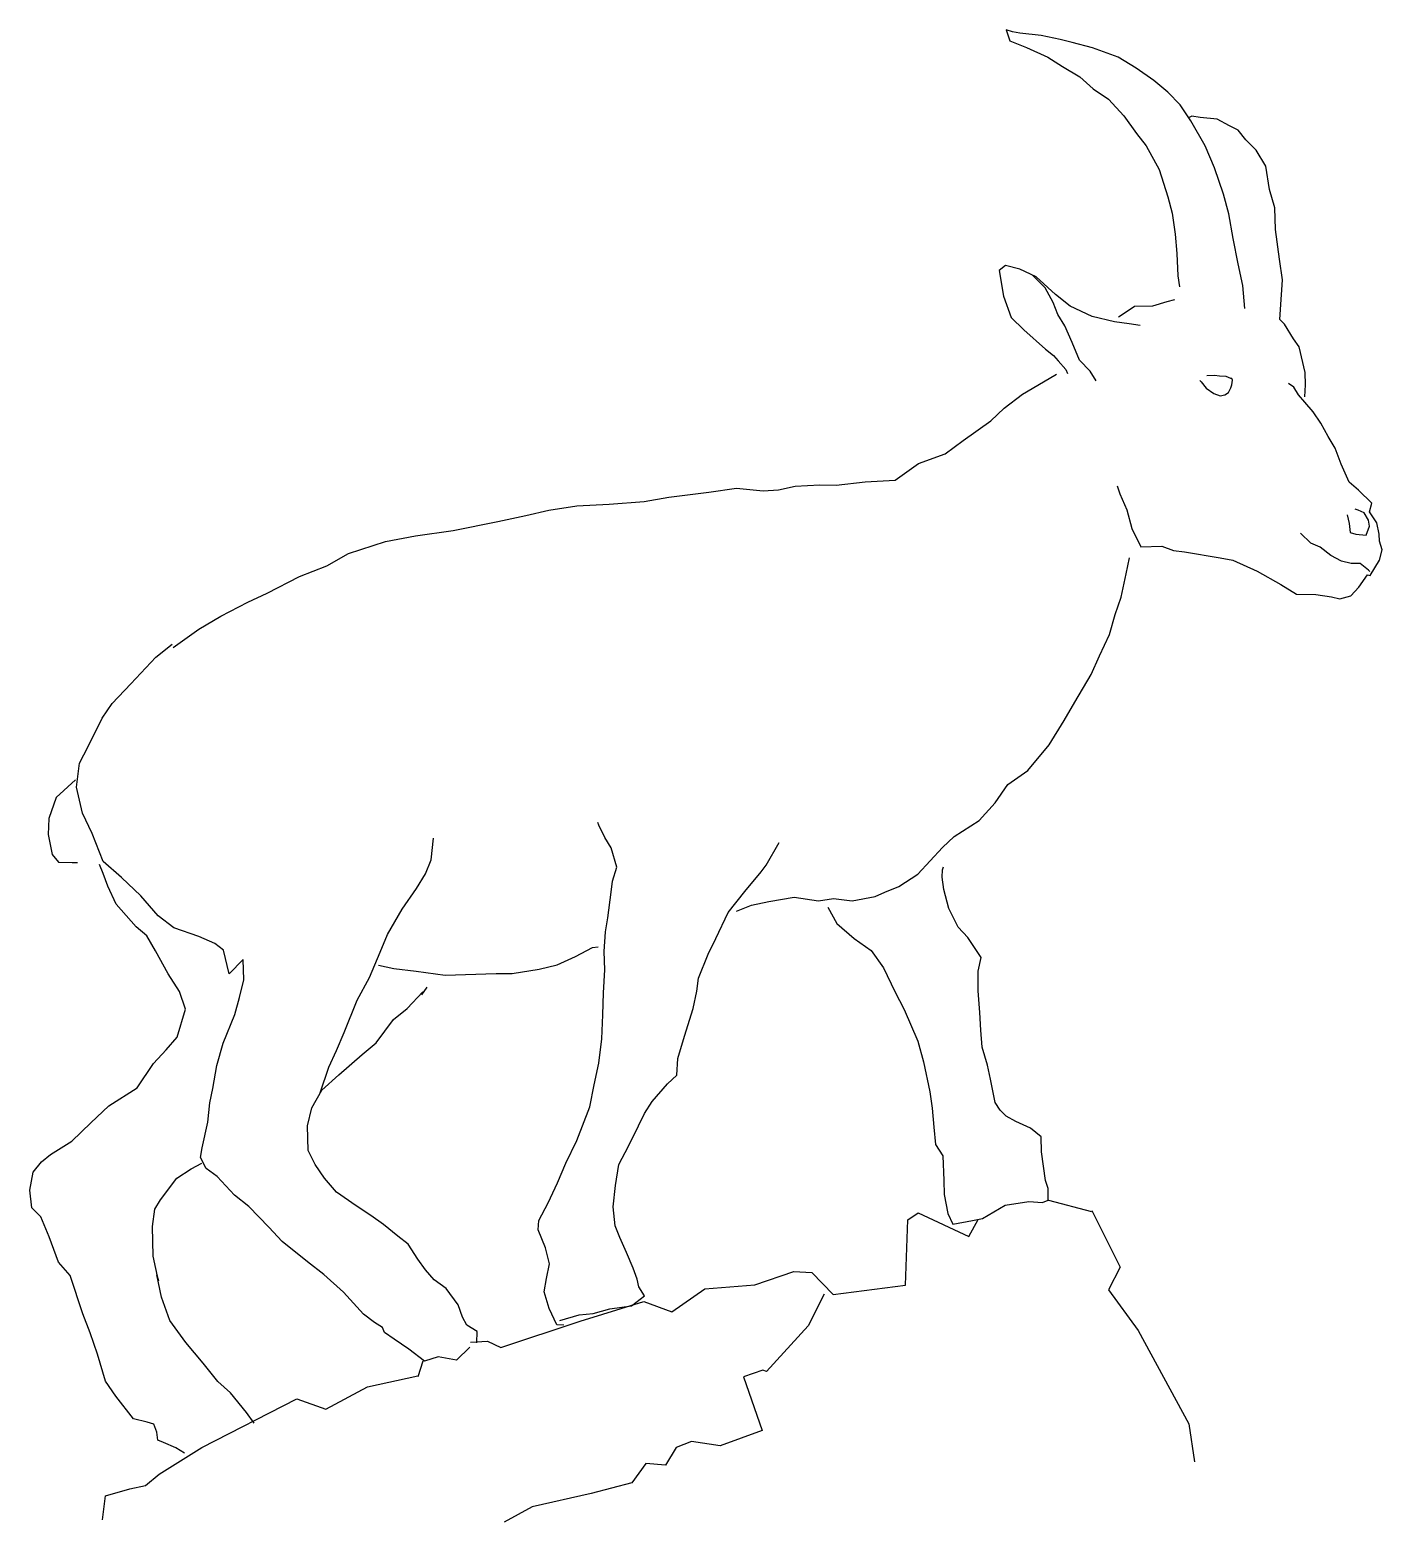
# Model space of a CAD drawing. Extents: x -1.21 to 0.41, y -0.37 to 1.42.
import ezdxf

# ---------------------------------------------------------------- set-up
doc = ezdxf.new("R2010")
doc.units = 0
doc.header["$MEASUREMENT"] = 0

msp = doc.modelspace()

# ---------------------------------------------------------------- linework, layer by layer
for p, q in [((-0.044, 1.4162), (-0.0395, 1.4032)), ((-0.0361, 1.4139), (-0.044, 1.4162)), ((-0.0276, 1.4123), (-0.0361, 1.4139)), ((-0.0019, 1.4093), (-0.0276, 1.4123)), ((0.0207, 1.4048), (-0.0019, 1.4093)), ((-0.0395, 1.4032), (-0.0196, 1.395)), ((-0.0196, 1.395), (0.0059, 1.3834)), ((0.0351, 1.4009), (0.0207, 1.4048)), ((0.0591, 1.3946), (0.0351, 1.4009)), ((0.09, 1.3836), (0.0591, 1.3946)), ((0.0059, 1.3834), (0.0235, 1.3725)), ((0.0235, 1.3725), (0.044, 1.3601)), ((0.1114, 1.3704), (0.09, 1.3836)), ((0.044, 1.3601), (0.0602, 1.3459)), ((0.1326, 1.3558), (0.1114, 1.3704)), ((0.1491, 1.3416), (0.1326, 1.3558)), ((0.0602, 1.3459), (0.0783, 1.3333)), ((0.164, 1.3265), (0.1491, 1.3416)), ((0.0783, 1.3333), (0.0968, 1.3133)), ((0.1767, 1.3076), (0.164, 1.3265)), ((0.0968, 1.3133), (0.1117, 1.2923)), ((0.1779, 1.3129), (0.1747, 1.3113)), ((0.1939, 1.2778), (0.1767, 1.3076)), ((0.1879, 1.3116), (0.1779, 1.3129)), ((0.2083, 1.3094), (0.1879, 1.3116)), ((0.2227, 1.3014), (0.2083, 1.3094)), ((0.2333, 1.2964), (0.2227, 1.3014)), ((0.1117, 1.2923), (0.1233, 1.2777)), ((0.2424, 1.2848), (0.2333, 1.2964)), ((0.2545, 1.2724), (0.2424, 1.2848)), ((0.1233, 1.2777), (0.139, 1.2495)), ((0.2049, 1.2514), (0.1939, 1.2778)), ((0.2661, 1.2534), (0.2545, 1.2724)), ((0.139, 1.2495), (0.1493, 1.2167)), ((0.2155, 1.2198), (0.2049, 1.2514)), ((0.2706, 1.2256), (0.2661, 1.2534)), ((0.1493, 1.2167), (0.1545, 1.1974)), ((0.2221, 1.1966), (0.2155, 1.2198)), ((0.2768, 1.2035), (0.2706, 1.2256)), ((0.1545, 1.1974), (0.158, 1.1722)), ((0.2271, 1.167), (0.2221, 1.1966)), ((0.2776, 1.1778), (0.2768, 1.2035)), ((0.2826, 1.1424), (0.2776, 1.1778)), ((0.158, 1.1722), (0.1598, 1.1491)), ((0.2332, 1.1369), (0.2271, 1.167)), ((0.1598, 1.1491), (0.1611, 1.1222)), ((0.2861, 1.1177), (0.2826, 1.1424)), ((-0.0445, 1.1347), (-0.0521, 1.1288)), ((-0.0521, 1.1288), (-0.0471, 1.0983)), ((-0.0275, 1.1303), (-0.0445, 1.1347)), ((-0.0082, 1.1214), (-0.0275, 1.1303)), ((0.2387, 1.1107), (0.2332, 1.1369)), ((0.0028, 1.108), (-0.012, 1.1226)), ((0.0151, 1.1003), (-0.0082, 1.1214)), ((0.0123, 1.0906), (0.0028, 1.108)), ((0.1611, 1.1222), (0.1631, 1.1093)), ((0.2411, 1.0833), (0.2387, 1.1107)), ((0.2839, 1.0822), (0.2861, 1.1177)), ((-0.0471, 1.0983), (-0.0378, 1.0725)), ((0.018, 1.0761), (0.0123, 1.0906)), ((0.0327, 1.0861), (0.0151, 1.1003)), ((0.1479, 1.0913), (0.1307, 1.0861)), ((0.1572, 1.0938), (0.1479, 1.0913)), ((-0.0378, 1.0725), (-0.0229, 1.0578)), ((0.0264, 1.0626), (0.018, 1.0761)), ((0.0588, 1.074), (0.0327, 1.0861)), ((0.0856, 1.0673), (0.0588, 1.074)), ((0.1017, 1.0805), (0.0903, 1.0732)), ((0.1093, 1.0859), (0.1017, 1.0805)), ((0.1307, 1.0861), (0.1093, 1.0859)), ((0.2829, 1.0704), (0.2839, 1.0822)), ((0.2886, 1.0646), (0.2829, 1.0704)), ((-0.0229, 1.0578), (0.003, 1.0349)), ((0.0349, 1.0427), (0.0264, 1.0626)), ((0.1031, 1.0649), (0.0856, 1.0673)), ((0.116, 1.0632), (0.1031, 1.0649)), ((0.2991, 1.0472), (0.2886, 1.0646)), ((0.003, 1.0349), (0.0127, 1.0274)), ((0.0437, 1.0217), (0.0349, 1.0427)), ((0.306, 1.0375), (0.2991, 1.0472)), ((0.3132, 1.0068), (0.306, 1.0375)), ((0.0127, 1.0274), (0.0184, 1.0209)), ((0.0184, 1.0209), (0.0274, 1.0106)), ((0.0565, 1.0087), (0.0437, 1.0217)), ((0.0006, 0.9958), (0.0162, 1.0048)), ((0.0274, 1.0106), (0.0296, 1.0057)), ((0.0637, 0.9969), (0.0565, 1.0087)), ((0.2048, 1.0033), (0.1957, 1.0028)), ((0.2108, 1.0026), (0.2048, 1.0033)), ((0.2188, 1.002), (0.2108, 1.0026)), ((0.2246, 0.9998), (0.2188, 1.002)), ((0.2257, 0.9998), (0.2246, 0.9998)), ((0.2263, 0.9977), (0.2257, 0.9998)), ((0.3135, 0.9923), (0.3132, 1.0068)), ((-0.0464, 0.9642), (-0.0243, 0.9812)), ((-0.0243, 0.9812), (0.0006, 0.9958)), ((0.1876, 0.9975), (0.1892, 0.9959)), ((0.1892, 0.9959), (0.1951, 0.9883)), ((0.1951, 0.9883), (0.2041, 0.9818)), ((0.2041, 0.9818), (0.2115, 0.979)), ((0.2174, 0.9801), (0.2217, 0.9832)), ((0.2217, 0.9832), (0.2245, 0.9886)), ((0.2245, 0.9886), (0.2256, 0.9922)), ((0.2256, 0.9922), (0.2263, 0.9977)), ((0.2995, 0.9894), (0.2931, 0.9937)), ((0.3054, 0.9802), (0.2995, 0.9894)), ((0.3129, 0.9779), (0.3135, 0.9923)), ((-0.0621, 0.9494), (-0.0464, 0.9642)), ((0.2115, 0.979), (0.2174, 0.9801)), ((0.3128, 0.9715), (0.3054, 0.9802)), ((0.3228, 0.96), (0.3128, 0.9715)), ((-0.0952, 0.9256), (-0.0621, 0.9494)), ((0.3317, 0.9466), (0.3228, 0.96)), ((0.3408, 0.9305), (0.3317, 0.9466)), ((0.3491, 0.9164), (0.3408, 0.9305)), ((-0.1485, 0.8984), (-0.1168, 0.9098)), ((-0.1168, 0.9098), (-0.0952, 0.9256)), ((0.356, 0.8976), (0.3491, 0.9164)), ((-0.1762, 0.8783), (-0.1485, 0.8984)), ((0.3658, 0.876), (0.356, 0.8976)), ((-0.2469, 0.8722), (-0.212, 0.8765)), ((-0.212, 0.8765), (-0.1762, 0.8783)), ((0.377, 0.8663), (0.3658, 0.876)), ((-0.4761, 0.8528), (-0.4466, 0.8582)), ((-0.4466, 0.8582), (-0.3987, 0.8642)), ((-0.3987, 0.8642), (-0.366, 0.8687)), ((-0.366, 0.8687), (-0.3339, 0.8656)), ((-0.3339, 0.8656), (-0.3156, 0.867)), ((-0.3156, 0.867), (-0.2958, 0.8712)), ((-0.2958, 0.8712), (-0.2662, 0.8729)), ((-0.2662, 0.8729), (-0.2469, 0.8722)), ((0.0887, 0.8716), (0.0917, 0.862)), ((0.0917, 0.862), (0.1002, 0.843)), ((0.3928, 0.851), (0.377, 0.8663)), ((-0.6172, 0.8361), (-0.5898, 0.8427)), ((-0.5898, 0.8427), (-0.5566, 0.8477)), ((-0.5566, 0.8477), (-0.518, 0.8499)), ((-0.518, 0.8499), (-0.4761, 0.8528)), ((0.1002, 0.843), (0.1063, 0.8205)), ((0.3763, 0.8426), (0.373, 0.8437)), ((0.3836, 0.8394), (0.3763, 0.8426)), ((0.389, 0.8307), (0.3836, 0.8394)), ((0.3901, 0.8404), (0.3928, 0.851)), ((0.3986, 0.8274), (0.3901, 0.8404)), ((-0.7043, 0.8183), (-0.6506, 0.829)), ((-0.6506, 0.829), (-0.6172, 0.8361)), ((0.1063, 0.8205), (0.1168, 0.7988)), ((0.3633, 0.8369), (0.3659, 0.8267)), ((0.3659, 0.8267), (0.3669, 0.816)), ((0.386, 0.8125), (0.3899, 0.8233)), ((0.3899, 0.8233), (0.389, 0.8307)), ((0.4015, 0.8139), (0.3986, 0.8274)), ((-0.829, 0.7908), (-0.7848, 0.8053)), ((-0.7848, 0.8053), (-0.7489, 0.8119)), ((-0.7489, 0.8119), (-0.7043, 0.8183)), ((0.3201, 0.803), (0.3078, 0.8149)), ((0.3312, 0.7982), (0.3201, 0.803)), ((0.3669, 0.816), (0.3737, 0.8137)), ((0.3737, 0.8137), (0.386, 0.8125)), ((0.4021, 0.8054), (0.4015, 0.8139)), ((0.4051, 0.7951), (0.4021, 0.8054)), ((-0.8549, 0.776), (-0.829, 0.7908)), ((0.0993, 0.7664), (0.1033, 0.7856)), ((0.1168, 0.7988), (0.1419, 0.7997)), ((0.1419, 0.7997), (0.1558, 0.7942)), ((0.1558, 0.7942), (0.1692, 0.7929)), ((0.1692, 0.7929), (0.2115, 0.7855)), ((0.2115, 0.7855), (0.227, 0.7827)), ((0.3439, 0.7883), (0.3312, 0.7982)), ((0.3567, 0.7817), (0.3439, 0.7883)), ((0.4018, 0.7829), (0.4051, 0.7951)), ((-0.8877, 0.7635), (-0.8549, 0.776)), ((0.0936, 0.7386), (0.0993, 0.7664)), ((0.227, 0.7827), (0.2558, 0.7695)), ((0.2558, 0.7695), (0.284, 0.7536)), ((0.368, 0.7789), (0.3567, 0.7817)), ((0.3787, 0.7788), (0.368, 0.7789)), ((0.3888, 0.7707), (0.3787, 0.7788)), ((0.3904, 0.7691), (0.3888, 0.7707)), ((0.3909, 0.7647), (0.4018, 0.7829)), ((-0.9261, 0.7436), (-0.8877, 0.7635)), ((0.284, 0.7536), (0.3027, 0.7421)), ((0.3676, 0.7403), (0.3773, 0.7504)), ((0.3773, 0.7504), (0.3876, 0.7653)), ((0.3876, 0.7653), (0.3909, 0.7647)), ((-0.9815, 0.7158), (-0.9491, 0.7326)), ((-0.9491, 0.7326), (-0.9261, 0.7436)), ((0.0863, 0.7178), (0.0936, 0.7386)), ((0.3027, 0.7421), (0.3258, 0.7418)), ((0.3258, 0.7418), (0.3445, 0.739)), ((0.3445, 0.739), (0.3547, 0.7368)), ((0.3547, 0.7368), (0.3676, 0.7403)), ((-1.0079, 0.7006), (-0.9815, 0.7158)), ((0.0796, 0.6942), (0.0863, 0.7178)), ((-1.0383, 0.6785), (-1.0079, 0.7006)), ((-1.0593, 0.6668), (-1.0398, 0.6827)), ((0.0676, 0.6687), (0.0796, 0.6942)), ((-1.0891, 0.635), (-1.0593, 0.6668)), ((0.0577, 0.6462), (0.0676, 0.6687)), ((0.0381, 0.6133), (0.0577, 0.6462)), ((-1.1113, 0.6116), (-1.0891, 0.635)), ((-1.1233, 0.5941), (-1.1113, 0.6116)), ((0.0254, 0.5915), (0.0381, 0.6133)), ((-1.1399, 0.5605), (-1.1233, 0.5941)), ((0.0075, 0.5621), (0.0254, 0.5915)), ((-1.1503, 0.5402), (-1.1399, 0.5605)), ((-0.0181, 0.5318), (0.0075, 0.5621)), ((-1.1537, 0.5119), (-1.1503, 0.5402)), ((-1.1552, 0.5205), (-1.1781, 0.4992)), ((-0.0419, 0.5149), (-0.0181, 0.5318)), ((-1.1781, 0.4992), (-1.1868, 0.4742)), ((-1.1466, 0.4807), (-1.1537, 0.5119)), ((-0.0571, 0.4931), (-0.0419, 0.5149)), ((-0.0761, 0.472), (-0.0571, 0.4931)), ((-1.1868, 0.4742), (-1.1877, 0.4554)), ((-1.135, 0.4565), (-1.1466, 0.4807)), ((-0.5303, 0.4662), (-0.5313, 0.4695)), ((-0.5229, 0.4517), (-0.5303, 0.4662)), ((-0.1059, 0.453), (-0.0761, 0.472)), ((-1.1877, 0.4554), (-1.1831, 0.4313)), ((-1.1221, 0.4231), (-1.135, 0.4565)), ((-0.7302, 0.4251), (-0.7277, 0.4508)), ((-0.5155, 0.4394), (-0.5229, 0.4517)), ((-0.3302, 0.4184), (-0.315, 0.4456)), ((-0.1199, 0.4396), (-0.1059, 0.453)), ((-1.1831, 0.4313), (-1.1752, 0.4221)), ((-0.5088, 0.4162), (-0.5155, 0.4394)), ((-0.1493, 0.4079), (-0.1199, 0.4396)), ((-1.1752, 0.4221), (-1.159, 0.4219)), ((-1.159, 0.4219), (-1.1526, 0.4218)), ((-1.1222, 0.4086), (-1.1264, 0.4194)), ((-1.1003, 0.404), (-1.1221, 0.4231)), ((-0.7373, 0.4081), (-0.7302, 0.4251)), ((-0.5139, 0.3996), (-0.5088, 0.4162)), ((-0.3559, 0.3872), (-0.3363, 0.4105)), ((-0.3363, 0.4105), (-0.3302, 0.4184)), ((-0.1202, 0.4043), (-0.1197, 0.4129)), ((-0.1197, 0.4129), (-0.1185, 0.4167)), ((-1.1164, 0.3935), (-1.1222, 0.4086)), ((-1.1066, 0.372), (-1.1164, 0.3935)), ((-1.077, 0.3819), (-1.1003, 0.404)), ((-0.7477, 0.3909), (-0.7373, 0.4081)), ((-0.5156, 0.3863), (-0.5139, 0.3996)), ((-0.1886, 0.3864), (-0.1719, 0.3931)), ((-0.1719, 0.3931), (-0.1493, 0.4079)), ((-0.1184, 0.3894), (-0.1202, 0.4043)), ((-1.0564, 0.3579), (-1.077, 0.3819)), ((-0.7651, 0.366), (-0.7477, 0.3909)), ((-0.5193, 0.3557), (-0.5156, 0.3863)), ((-0.3759, 0.3621), (-0.3559, 0.3872)), ((-0.348, 0.3709), (-0.3271, 0.3751)), ((-0.3271, 0.3751), (-0.2969, 0.3805)), ((-0.2969, 0.3805), (-0.268, 0.376)), ((-0.268, 0.376), (-0.2498, 0.3789)), ((-0.2498, 0.3789), (-0.2278, 0.376)), ((-0.2278, 0.376), (-0.2004, 0.3812)), ((-0.2004, 0.3812), (-0.1886, 0.3864)), ((-0.1122, 0.3667), (-0.1184, 0.3894)), ((-1.0827, 0.3449), (-1.1066, 0.372)), ((-1.0377, 0.3439), (-1.0564, 0.3579)), ((-0.7826, 0.3356), (-0.7651, 0.366)), ((-0.3903, 0.3312), (-0.3759, 0.3621)), ((-0.3657, 0.3637), (-0.348, 0.3709)), ((-0.2568, 0.3683), (-0.2459, 0.3489)), ((-0.1011, 0.3446), (-0.1122, 0.3667)), ((-1.07, 0.3341), (-1.0827, 0.3449)), ((-1.0078, 0.3334), (-1.0377, 0.3439)), ((-0.5239, 0.3155), (-0.5221, 0.3391)), ((-0.5221, 0.3391), (-0.5193, 0.3557)), ((-0.2459, 0.3489), (-0.2252, 0.331)), ((-0.0895, 0.3322), (-0.1011, 0.3446)), ((-1.0595, 0.3162), (-1.07, 0.3341)), ((-0.9886, 0.3251), (-1.0078, 0.3334)), ((-0.9785, 0.3169), (-0.9886, 0.3251)), ((-0.7914, 0.3148), (-0.7826, 0.3356)), ((-0.5379, 0.3201), (-0.5308, 0.321)), ((-0.3996, 0.3121), (-0.3903, 0.3312)), ((-0.2252, 0.331), (-0.2049, 0.3168)), ((-0.0737, 0.3084), (-0.0895, 0.3322)), ((-1.0443, 0.2887), (-1.0595, 0.3162)), ((-0.9714, 0.289), (-0.9785, 0.3169)), ((-0.955, 0.3059), (-0.9714, 0.289)), ((-0.9542, 0.2817), (-0.955, 0.3059)), ((-0.8042, 0.2844), (-0.7914, 0.3148)), ((-0.5799, 0.2995), (-0.5582, 0.3095)), ((-0.5582, 0.3095), (-0.5379, 0.3201)), ((-0.5231, 0.2935), (-0.5239, 0.3155)), ((-0.4112, 0.2838), (-0.3996, 0.3121)), ((-0.2049, 0.3168), (-0.1901, 0.2958)), ((-0.0771, 0.2918), (-0.0737, 0.3084)), ((-1.031, 0.2677), (-1.0443, 0.2887)), ((-0.7932, 0.2992), (-0.775, 0.2953)), ((-0.775, 0.2953), (-0.7483, 0.2918)), ((-0.7483, 0.2918), (-0.7135, 0.2872)), ((-0.7135, 0.2872), (-0.6529, 0.2892)), ((-0.6529, 0.2892), (-0.6335, 0.2894)), ((-0.6335, 0.2894), (-0.6013, 0.2944)), ((-0.6013, 0.2944), (-0.5799, 0.2995)), ((-0.5245, 0.2662), (-0.5231, 0.2935)), ((-0.1901, 0.2958), (-0.1766, 0.2677)), ((-0.0773, 0.2687), (-0.0771, 0.2918)), ((-1.0238, 0.2467), (-1.031, 0.2677)), ((-0.9593, 0.2604), (-0.9542, 0.2817)), ((-0.8189, 0.2573), (-0.8042, 0.2844)), ((-0.7589, 0.2475), (-0.7404, 0.2675)), ((-0.7416, 0.2638), (-0.735, 0.273)), ((-0.7404, 0.2675), (-0.7416, 0.2638)), ((-0.4174, 0.2474), (-0.413, 0.2683)), ((-0.413, 0.2683), (-0.4112, 0.2838)), ((-0.1766, 0.2677), (-0.1655, 0.2462)), ((-0.0754, 0.2425), (-0.0773, 0.2687)), ((-0.9649, 0.2401), (-0.9593, 0.2604)), ((-0.8343, 0.2188), (-0.8189, 0.2573)), ((-0.5253, 0.24), (-0.5245, 0.2662)), ((-1.0338, 0.213), (-1.0238, 0.2467)), ((-0.9786, 0.206), (-0.9649, 0.2401)), ((-0.7959, 0.2066), (-0.7752, 0.2342)), ((-0.7752, 0.2342), (-0.7589, 0.2475)), ((-0.5267, 0.2111), (-0.5253, 0.24)), ((-0.428, 0.2143), (-0.4174, 0.2474)), ((-0.1655, 0.2462), (-0.1493, 0.2085)), ((-0.0741, 0.2216), (-0.0754, 0.2425)), ((-0.8436, 0.1974), (-0.8343, 0.2188)), ((-0.4359, 0.1875), (-0.428, 0.2143)), ((-0.0723, 0.2012), (-0.0741, 0.2216)), ((-1.0621, 0.1816), (-1.0469, 0.1981)), ((-1.0469, 0.1981), (-1.0338, 0.213)), ((-0.9864, 0.1792), (-0.9786, 0.206)), ((-0.8525, 0.1772), (-0.8436, 0.1974)), ((-0.8126, 0.1923), (-0.7959, 0.2066)), ((-0.5303, 0.1821), (-0.5267, 0.2111)), ((-0.1493, 0.2085), (-0.1427, 0.1837)), ((-0.0661, 0.1796), (-0.0723, 0.2012)), ((-1.0816, 0.1525), (-1.0621, 0.1816)), ((-0.9911, 0.1519), (-0.9864, 0.1792)), ((-0.8408, 0.168), (-0.8126, 0.1923)), ((-0.5359, 0.1564), (-0.5303, 0.1821)), ((-0.4372, 0.1677), (-0.4359, 0.1875)), ((-0.1427, 0.1837), (-0.1349, 0.1477)), ((-0.0625, 0.163), (-0.0661, 0.1796)), ((-0.863, 0.1467), (-0.8525, 0.1772)), ((-0.8608, 0.15), (-0.8408, 0.168)), ((-0.448, 0.1576), (-0.4372, 0.1677)), ((-0.0568, 0.135), (-0.0625, 0.163)), ((-1.1151, 0.1313), (-1.0816, 0.1525)), ((-0.9945, 0.1349), (-0.9911, 0.1519)), ((-0.8728, 0.1286), (-0.8608, 0.15)), ((-0.5409, 0.1298), (-0.5359, 0.1564)), ((-0.4664, 0.1365), (-0.448, 0.1576)), ((-0.1349, 0.1477), (-0.132, 0.1283)), ((-1.1369, 0.1107), (-1.1151, 0.1313)), ((-0.9969, 0.1118), (-0.9945, 0.1349)), ((-0.8779, 0.1073), (-0.8728, 0.1286)), ((-0.5565, 0.0897), (-0.5409, 0.1298)), ((-0.4757, 0.122), (-0.4664, 0.1365)), ((-0.132, 0.1283), (-0.13, 0.1058)), ((-0.0511, 0.1258), (-0.0568, 0.135)), ((-0.0437, 0.1189), (-0.0511, 0.1258)), ((-1.1596, 0.089), (-1.1369, 0.1107)), ((-1.0037, 0.0812), (-0.9969, 0.1118)), ((-0.8772, 0.0778), (-0.8779, 0.1073)), ((-0.4948, 0.0831), (-0.4828, 0.1071)), ((-0.4828, 0.1071), (-0.4757, 0.122)), ((-0.0324, 0.1123), (-0.0437, 0.1189)), ((-0.0148, 0.1045), (-0.0324, 0.1123)), ((-0.5697, 0.0626), (-0.5565, 0.0897)), ((-0.13, 0.1058), (-0.1282, 0.0849)), ((-0.0022, 0.0942), (-0.0148, 0.1045)), ((-0.0017, 0.0764), (-0.0022, 0.0942)), ((-1.1958, 0.0642), (-1.1849, 0.0732)), ((-1.1849, 0.0732), (-1.1596, 0.089)), ((-1.0059, 0.0695), (-1.0037, 0.0812)), ((-0.8689, 0.061), (-0.8772, 0.0778)), ((-0.5064, 0.0612), (-0.4948, 0.0831)), ((-0.1282, 0.0849), (-0.1193, 0.0713)), ((-0.1193, 0.0713), (-0.1183, 0.0419)), ((0.003, 0.0421), (-0.0017, 0.0764)), ((-1.2056, 0.0519), (-1.1958, 0.0642)), ((-1.0341, 0.0447), (-1.0169, 0.0558)), ((-1.0169, 0.0558), (-1.0044, 0.0626)), ((-0.9991, 0.0565), (-1.0059, 0.0695)), ((-0.9859, 0.0468), (-0.9991, 0.0565)), ((-0.8577, 0.0449), (-0.8689, 0.061)), ((-0.5795, 0.0391), (-0.5697, 0.0626)), ((-0.5104, 0.0361), (-0.5064, 0.0612)), ((-1.2096, 0.0306), (-1.2056, 0.0519)), ((-1.0537, 0.0191), (-1.0341, 0.0447)), ((-0.9652, 0.0246), (-0.9859, 0.0468)), ((-0.8435, 0.0281), (-0.8577, 0.0449)), ((-0.5906, 0.0155), (-0.5795, 0.0391)), ((-0.5129, 0.0104), (-0.5104, 0.0361)), ((-0.1183, 0.0419), (-0.1178, 0.0253)), ((0.0065, 0.0323), (0.003, 0.0421)), ((-1.2071, 0.0095), (-1.2096, 0.0306)), ((-1.0603, 0.0079), (-1.0537, 0.0191)), ((-0.9481, 0.011), (-0.9652, 0.0246)), ((-0.82, 0.0116), (-0.8435, 0.0281)), ((-0.1178, 0.0253), (-0.1134, 0.0026)), ((-0.0006, 0.0159), (0.0063, 0.0185)), ((0.0063, 0.0185), (0.0065, 0.0323)), ((0.0584, 0.0047), (0.0071, 0.0182)), ((-1.1966, -0.0013), (-1.2071, 0.0095)), ((-1.0632, -0.013), (-1.0603, 0.0079)), ((-0.9244, -0.0139), (-0.9481, 0.011)), ((-0.8025, 0.0003), (-0.82, 0.0116)), ((-0.7871, -0.0107), (-0.8025, 0.0003)), ((-0.602, -0.0057), (-0.5906, 0.0155)), ((-0.5105, -0.0121), (-0.5129, 0.0104)), ((-0.1614, -0.0048), (-0.1489, 0.0032)), ((-0.1489, 0.0032), (-0.0886, -0.025)), ((-0.1134, 0.0026), (-0.1076, -0.0102)), ((-0.0721, -0.0032), (-0.0451, 0.0127)), ((-0.0451, 0.0127), (-0.0166, 0.0171)), ((-0.0166, 0.0171), (-0.0006, 0.0159)), ((0.0586, 0.0062), (0.0921, -0.0617)), ((-1.1866, -0.0254), (-1.1966, -0.0013)), ((-1.0625, -0.0483), (-1.0632, -0.013)), ((-0.9084, -0.0307), (-0.9244, -0.0139)), ((-0.7701, -0.0243), (-0.7871, -0.0107)), ((-0.6027, -0.017), (-0.602, -0.0057)), ((-0.5939, -0.0385), (-0.6027, -0.017)), ((-0.5052, -0.0261), (-0.5105, -0.0121)), ((-0.1639, -0.083), (-0.1614, -0.0048)), ((-0.1076, -0.0102), (-0.0839, -0.0058)), ((-0.0886, -0.025), (-0.0772, -0.0047)), ((-0.0839, -0.0058), (-0.0721, -0.0032)), ((-1.1752, -0.0557), (-1.1866, -0.0254)), ((-0.8782, -0.0552), (-0.9084, -0.0307)), ((-0.7578, -0.034), (-0.7701, -0.0243)), ((-0.7462, -0.0518), (-0.7578, -0.034)), ((-0.4973, -0.044), (-0.5052, -0.0261)), ((-1.0559, -0.0779), (-1.0625, -0.0483)), ((-0.7373, -0.0648), (-0.7462, -0.0518)), ((-0.5892, -0.0574), (-0.5939, -0.0385)), ((-0.4891, -0.0627), (-0.4973, -0.044)), ((-1.1614, -0.0714), (-1.1752, -0.0557)), ((-1.0579, -0.0708), (-1.0559, -0.0779)), ((-1.0524, -0.0973), (-1.0579, -0.0708)), ((-0.8584, -0.0704), (-0.8782, -0.0552)), ((-0.8351, -0.0915), (-0.8584, -0.0704)), ((-0.7267, -0.0767), (-0.7373, -0.0648)), ((-0.5926, -0.0751), (-0.5892, -0.0574)), ((-0.4844, -0.0757), (-0.4891, -0.0627)), ((-0.344, -0.0826), (-0.2972, -0.0665)), ((-0.2972, -0.0665), (-0.2757, -0.0678)), ((-0.2757, -0.0678), (-0.2502, -0.0943)), ((0.0921, -0.0617), (0.0784, -0.0884)), ((-1.1463, -0.1171), (-1.1614, -0.0714)), ((-0.7124, -0.0871), (-0.7267, -0.0767)), ((-0.698, -0.1066), (-0.7124, -0.0871)), ((-0.5954, -0.0911), (-0.5926, -0.0751)), ((-0.4823, -0.0848), (-0.4844, -0.0757)), ((-0.4755, -0.0956), (-0.4823, -0.0848)), ((-0.443, -0.1148), (-0.4036, -0.0873)), ((-0.4036, -0.0873), (-0.344, -0.0826)), ((-0.2502, -0.0943), (-0.1639, -0.083)), ((0.0784, -0.0884), (0.1138, -0.137)), ((-1.0425, -0.1252), (-1.0524, -0.0973)), ((-0.8113, -0.1176), (-0.8351, -0.0915)), ((-0.6928, -0.1211), (-0.698, -0.1066)), ((-0.5893, -0.1109), (-0.5954, -0.0911)), ((-0.5524, -0.1258), (-0.4766, -0.1026)), ((-0.4912, -0.1078), (-0.4755, -0.0956)), ((-0.4766, -0.1026), (-0.443, -0.1148)), ((-0.2611, -0.0937), (-0.2802, -0.1315)), ((-1.1375, -0.1401), (-1.1463, -0.1171)), ((-0.798, -0.1274), (-0.8113, -0.1176)), ((-0.6876, -0.1307), (-0.6928, -0.1211)), ((-0.5803, -0.1304), (-0.5893, -0.1109)), ((-0.5766, -0.1251), (-0.5535, -0.1184)), ((-0.5535, -0.1184), (-0.5368, -0.1169)), ((-0.5368, -0.1169), (-0.5169, -0.1113)), ((-0.5169, -0.1113), (-0.4912, -0.1078)), ((-1.1287, -0.1655), (-1.1375, -0.1401)), ((-1.0234, -0.1516), (-1.0425, -0.1252)), ((-0.7884, -0.1334), (-0.798, -0.1274)), ((-0.7863, -0.1394), (-0.7884, -0.1334)), ((-0.7746, -0.1475), (-0.7863, -0.1394)), ((-0.6754, -0.1384), (-0.6876, -0.1307)), ((-0.676, -0.1517), (-0.6754, -0.1384)), ((-0.6472, -0.1576), (-0.5524, -0.1258)), ((-0.5718, -0.1309), (-0.5803, -0.1304)), ((-0.2802, -0.1315), (-0.3301, -0.1862)), ((0.1138, -0.137), (0.1741, -0.2488)), ((-1.0028, -0.176), (-1.0234, -0.1516)), ((-0.757, -0.1595), (-0.7746, -0.1475)), ((-0.7384, -0.1739), (-0.757, -0.1595)), ((-0.6841, -0.1571), (-0.7003, -0.1726)), ((-0.6836, -0.1512), (-0.6631, -0.1498)), ((-0.6631, -0.1498), (-0.6472, -0.1576)), ((-1.1193, -0.1978), (-1.1287, -0.1655)), ((-0.9853, -0.1982), (-1.0028, -0.176)), ((-0.7461, -0.1919), (-0.7399, -0.1733)), ((-0.7222, -0.1686), (-0.7384, -0.1739)), ((-0.7003, -0.1726), (-0.7222, -0.1686)), ((-0.8064, -0.2045), (-0.7462, -0.1912)), ((-0.3343, -0.1846), (-0.3575, -0.1924)), ((-0.3575, -0.1924), (-0.3351, -0.2564)), ((-0.3301, -0.1862), (-0.3343, -0.1846)), ((-1.1068, -0.2155), (-1.1193, -0.1978)), ((-0.9699, -0.2117), (-0.9853, -0.1982)), ((-0.9509, -0.235), (-0.9699, -0.2117)), ((-0.856, -0.2312), (-0.8064, -0.2045)), ((-1.086, -0.2426), (-1.1068, -0.2155)), ((-1.0044, -0.2768), (-0.8907, -0.2186)), ((-0.8907, -0.2186), (-0.856, -0.2312)), ((-1.0696, -0.2466), (-1.086, -0.2426)), ((-1.0614, -0.2489), (-1.0696, -0.2466)), ((-1.0579, -0.2585), (-1.0614, -0.2489)), ((-0.9419, -0.248), (-0.9509, -0.235)), ((0.1741, -0.2488), (0.1812, -0.2939)), ((-1.0569, -0.2681), (-1.0579, -0.2585)), ((-0.3351, -0.2564), (-0.3853, -0.2747)), ((-1.0499, -0.271), (-1.0569, -0.2681)), ((-1.0552, -0.3089), (-1.0044, -0.2768)), ((-1.0351, -0.2774), (-1.0499, -0.271)), ((-1.0249, -0.2835), (-1.0351, -0.2774)), ((-0.4378, -0.2768), (-0.4504, -0.298)), ((-0.4195, -0.2699), (-0.4378, -0.2768)), ((-0.3853, -0.2747), (-0.4195, -0.2699)), ((-0.4739, -0.2961), (-0.4908, -0.319)), ((-0.4504, -0.298), (-0.4739, -0.2961)), ((-1.0714, -0.3221), (-1.0552, -0.3089)), ((-0.4908, -0.319), (-0.5392, -0.3319)), ((-1.1229, -0.3633), (-1.1193, -0.3345)), ((-1.1193, -0.3345), (-1.0903, -0.3261)), ((-1.0903, -0.3261), (-1.0714, -0.3221)), ((-0.5392, -0.3319), (-0.6096, -0.3477)), ((-0.6096, -0.3477), (-0.6431, -0.366))]:
    msp.add_line(p, q)

doc.saveas('drawing.dxf')
